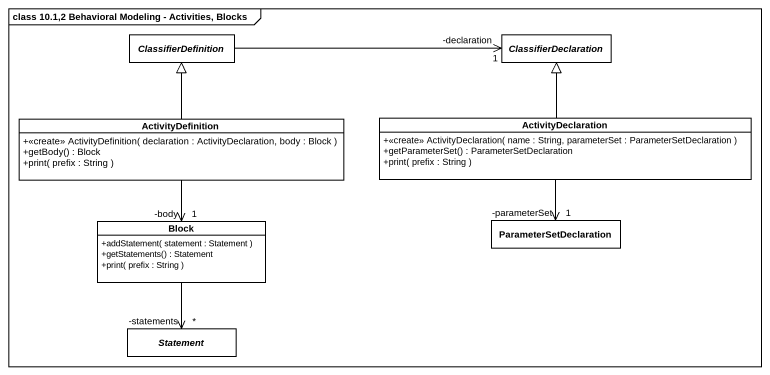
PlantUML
@startuml
mainframe class 10.1,2 Behavioral Modeling - Activities, Blocks
hide circle
hide empty members
skinparam classAttributeIconSize 0
abstract class ClassifierDefinition
abstract class ClassifierDeclaration
class ActivityDefinition {
  +<<create>> ActivityDefinition( declaration : ActivityDeclaration, body : Block )
  +getBody() : Block
  +print( prefix : String )
}
class ActivityDeclaration {
  +<<create>> ActivityDeclaration( name : String, parameterSet : ParameterSetDeclaration )
  +getParameterSet() : ParameterSetDeclaration
  +print( prefix : String )
}
class Block {
  +addStatement( statement : Statement )
  +getStatements() : Statement
  +print( prefix : String )
}
class ParameterSetDeclaration
abstract class Statement
ClassifierDefinition -right-> "-declaration\n1" ClassifierDeclaration
ActivityDefinition -up-|> ClassifierDefinition
ActivityDefinition --> "-body\n1" Block
ActivityDeclaration -up-|> ClassifierDeclaration
ActivityDeclaration --> "-parameterSet\n1" ParameterSetDeclaration
Block --> "-statements\n*" Statement
@enduml
